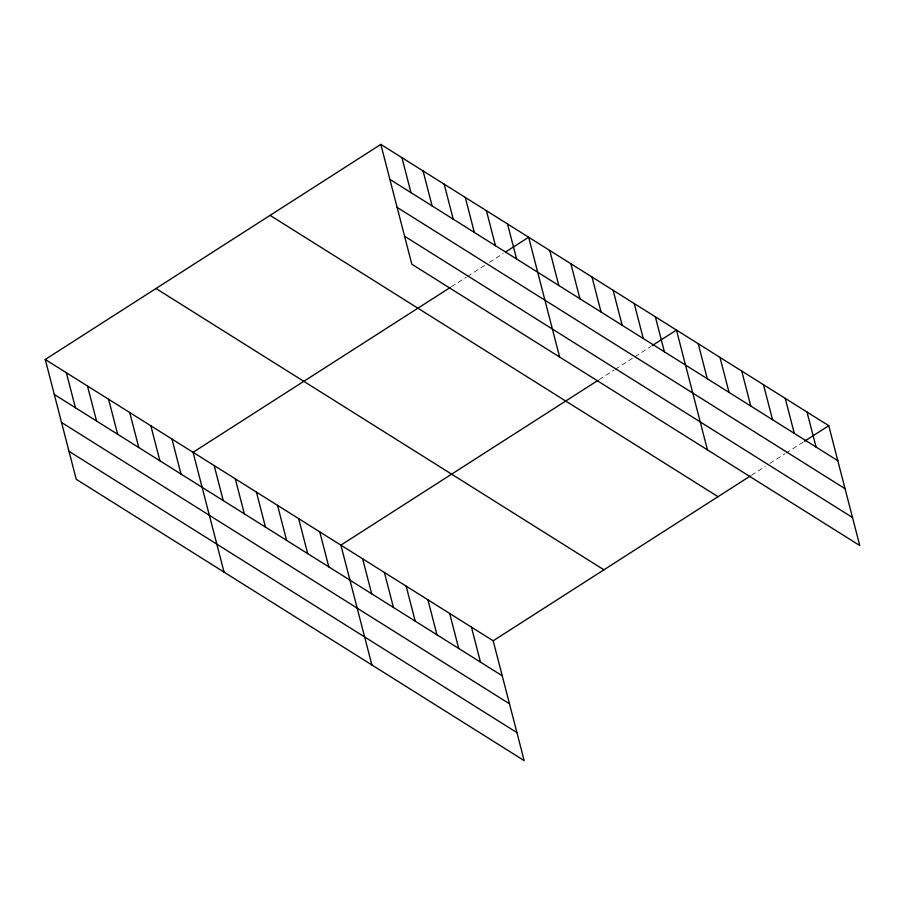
<?xml version="1.0" encoding="UTF-8"?>
<svg xmlns="http://www.w3.org/2000/svg" width="905" height="905" viewBox="0 0 905 905"><rect width="100%" height="100%" fill="white"/><g stroke="black" fill="none" stroke-linecap="round" stroke-linejoin="round"><path stroke-width="0.68" stroke-dasharray="4.53 3.39" d="M451.357 286.761L466.358 277.156M467.512 276.41L484.809 265.323M489.424 262.371L503.271 253.491M599.178 379.602L614.178 369.987M615.332 369.251L633.783 357.418M634.937 356.683L651.091 346.332M751.478 475.249L765.313 466.369M769.929 463.417L784.929 453.801M786.083 453.066L803.38 441.979"/><path stroke-width="1.36" d="M45.25 359.477L493.18 640.785L524.165 760.607L76.235 479.288L45.25 359.477L380.835 144.393L828.765 425.712L859.75 545.523L411.82 264.215L380.835 144.393M450.204 287.507L193.07 452.308L224.055 572.13M505.578 252.02L528.644 237.223L559.629 357.045M598.024 380.338L340.891 545.138L371.876 664.96M652.245 345.586L676.465 330.065L707.45 449.876M493.18 640.785L750.324 475.985M804.534 441.233L828.765 425.712M389.885 179.394L837.815 460.713M397.125 207.381L845.055 488.7M404.58 236.228L852.51 517.536M270.086 215.367L718.027 496.687M155.988 288.503L603.929 569.811M54.3 394.478L502.23 675.786M61.54 422.465L509.47 703.785M68.995 451.301L516.936 732.62M807.011 412.047L816.061 447.047M785.246 398.381L794.307 433.382M763.492 384.716L772.542 419.716M741.738 371.05L750.788 406.051M719.984 357.385L729.034 392.397M698.219 343.73L707.28 378.731M655.344 316.795L664.406 351.807M634.235 303.537L643.285 338.538M613.115 290.279L622.165 325.28M591.994 277.009L601.056 312.021M570.885 263.751L579.935 298.752M549.765 250.493L558.815 285.494M507.535 223.965L516.585 258.966M486.415 210.707L495.465 245.708M465.294 197.437L474.344 232.449M444.185 184.179L453.235 219.18M423.065 170.921L432.115 205.921M401.944 157.662L410.994 192.663M471.426 627.12L480.476 662.121M449.672 613.466L458.722 648.466M427.918 599.8L436.968 634.801M406.153 586.135L415.203 621.135M384.399 572.469L393.449 607.47M362.645 558.804L371.695 593.804M319.77 531.88L328.82 566.881M298.65 518.622L307.7 553.622M277.541 505.352L286.591 540.353M256.42 492.094L265.47 527.095M235.3 478.836L244.35 513.836M214.18 465.566L223.241 500.567M171.95 439.049L181 474.05M150.83 425.78L159.891 460.781M129.72 412.522L138.77 447.523M108.6 399.263L117.65 434.264M87.48 385.994L96.541 420.995M66.37 372.736L75.42 407.736"/></g></svg>
